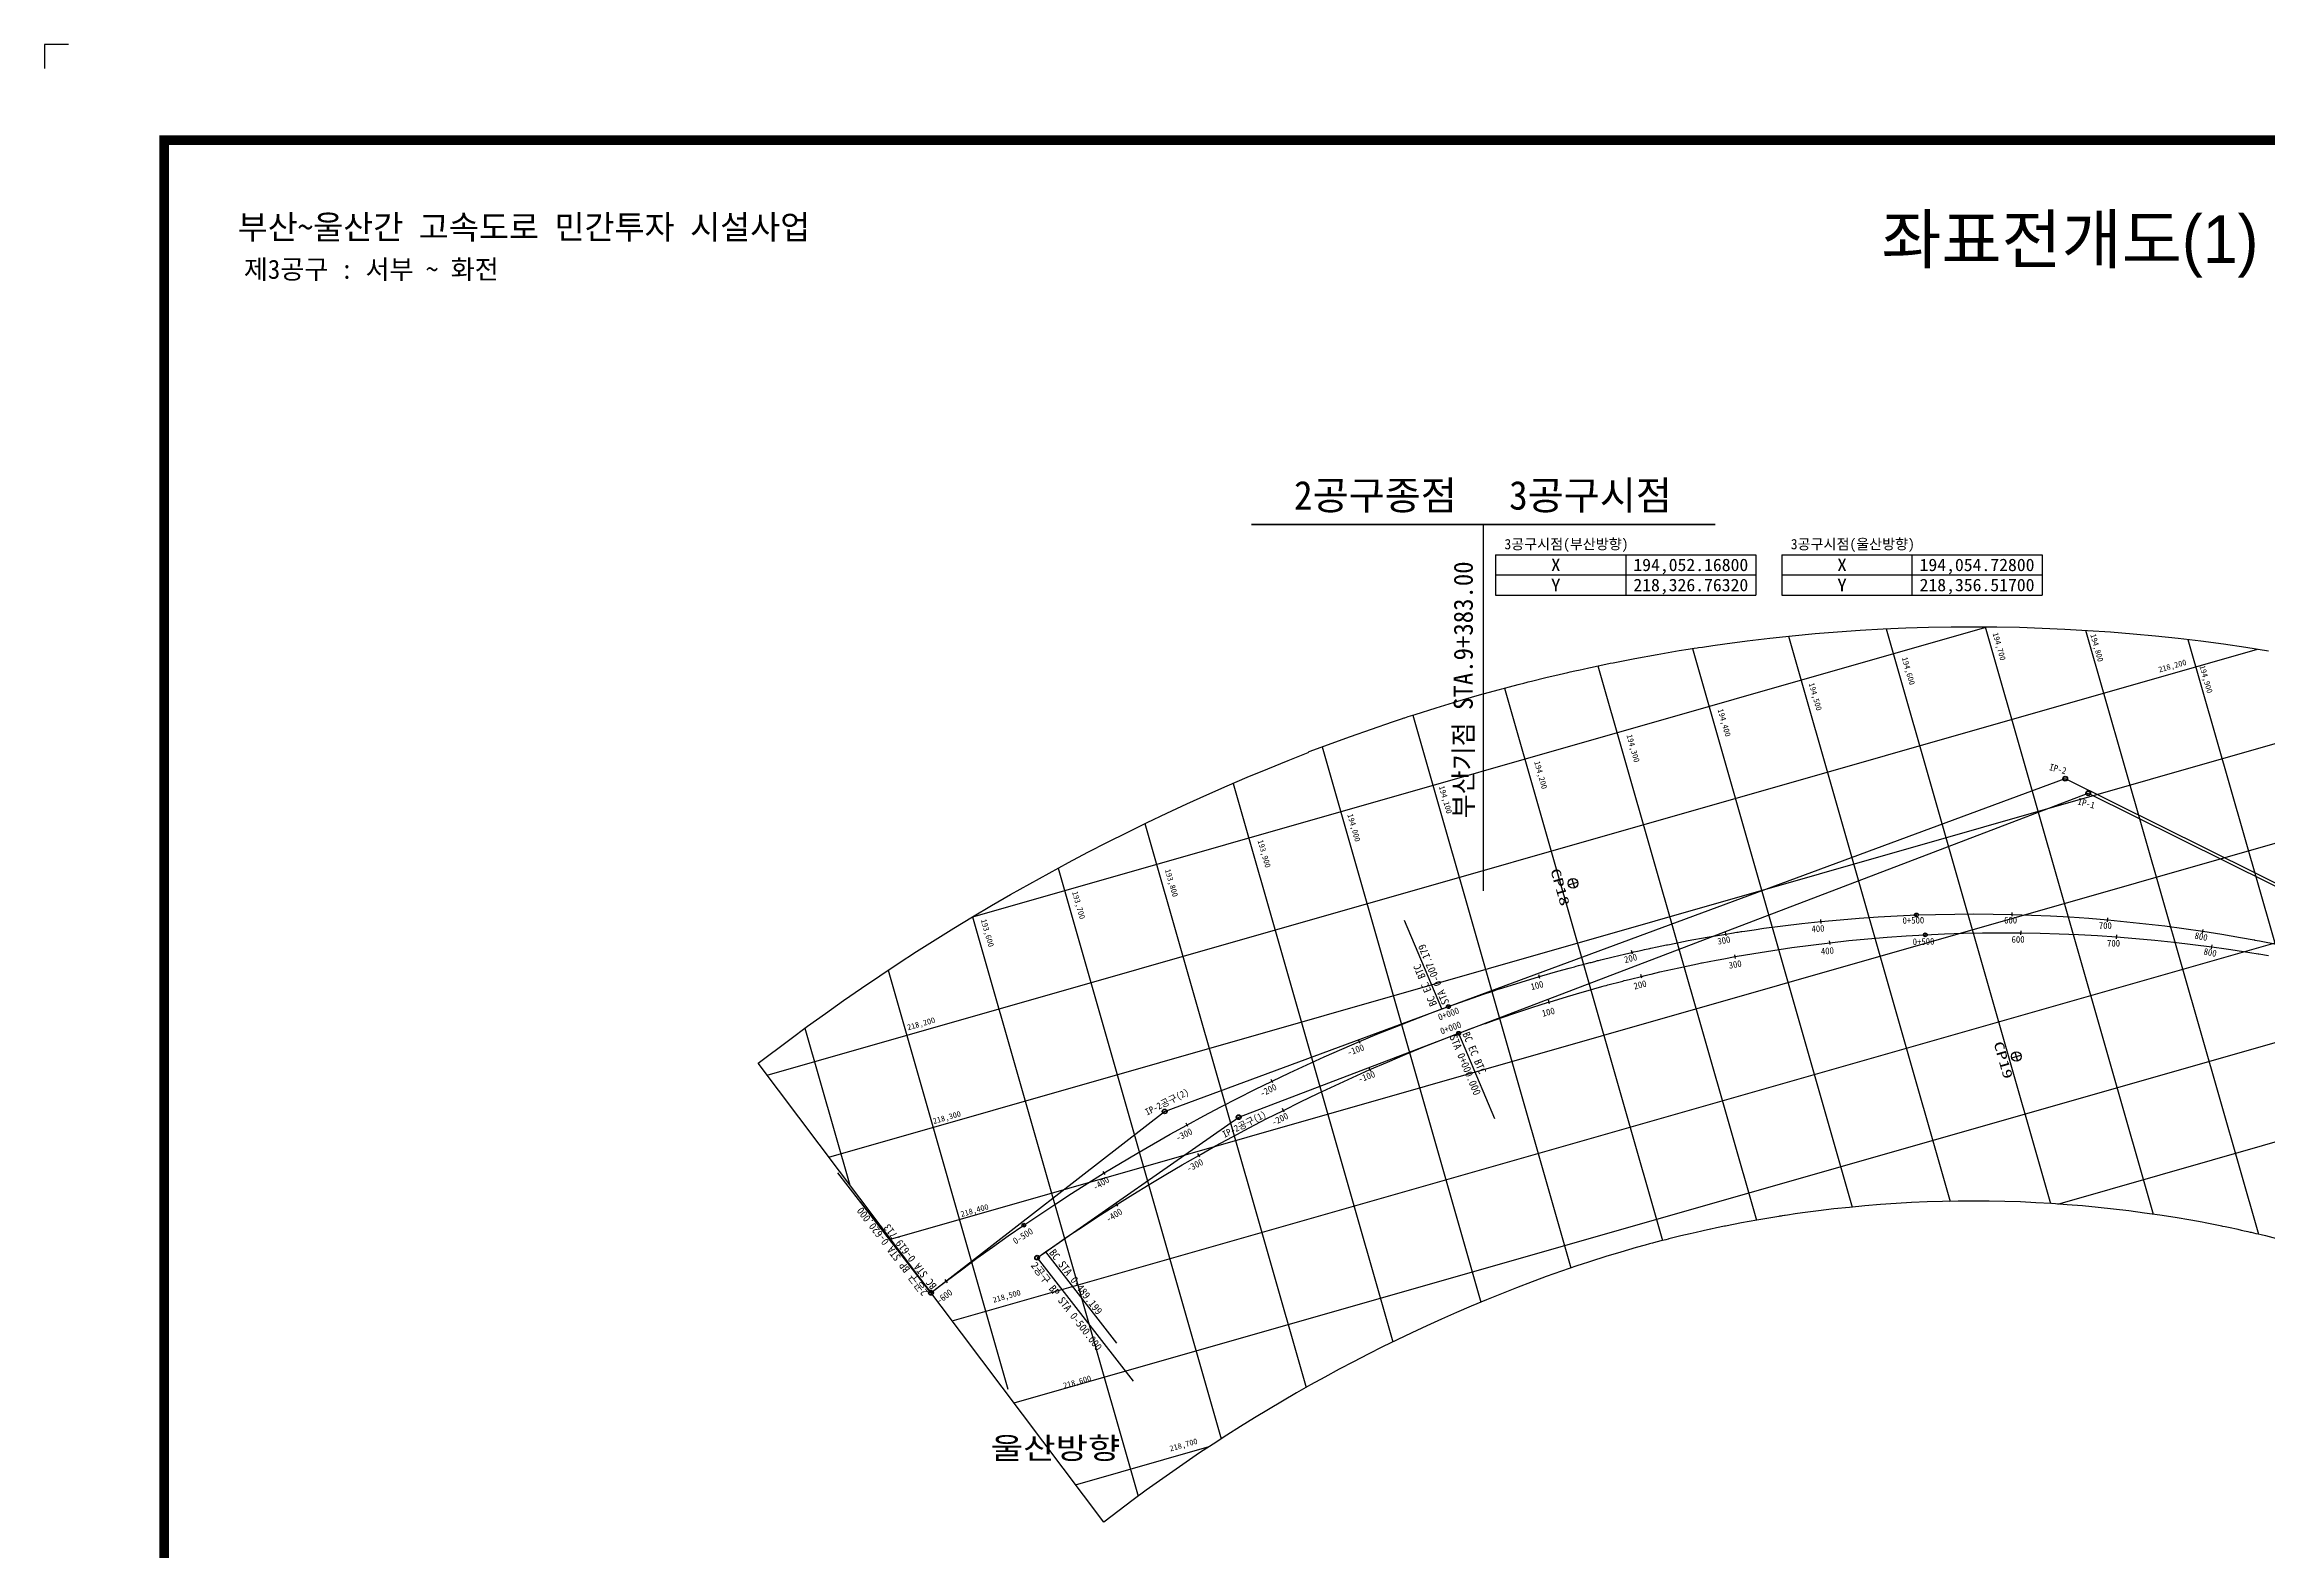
# Model space of a CAD drawing. Header units: feet. Extents: x 224529 to 228734, y 195072 to 198042.
# Drawn here: x 224529 to 226851, y 196469 to 198042 of the extents above; entities that cross this region are included whole.
import ezdxf
from ezdxf.enums import TextEntityAlignment as Align

# ---------------------------------------------------------------- set-up
doc = ezdxf.new("R2010")
doc.units = ezdxf.units.FT
doc.header["$LTSCALE"] = 10
doc.header["$MEASUREMENT"] = 0
for name, color, linetype in [('CA-ALGN-CNTL', 2, 'CONTINUOUS'), ('CA-ALGN-IPSM', 2, 'CONTINUOUS'), ('CA-ALGN-STSM', 2, 'CONTINUOUS'), ('CA-ALGN-SUBL', 1, 'CONTINUOUS'), ('CA-ALGN-SUBT', 2, 'CONTINUOUS'), ('CA-ALGN-TEXT', 3, 'CONTINUOUS'), ('CA-LEAL', 1, 'CONTINUOUS'), ('CA-LEAT', 3, 'CONTINUOUS'), ('CA-TABL-LIN1', 4, 'CONTINUOUS'), ('CA-TABL-LIN2', 1, 'CONTINUOUS'), ('CA-TABL-TEX2', 3, 'CONTINUOUS'), ('CV-GRID-LINE', 1, 'CONTINUOUS'), ('CV-GRID-TEXT', 4, 'CONTINUOUS'), ('CV-SURV-SYMB', 3, 'CONTINUOUS'), ('CV-SURV-TEXT', 3, 'CONTINUOUS'), ('CX-BORD', 3, 'CONTINUOUS'), ('CX-BORD-LIN1', 4, 'CONTINUOUS'), ('CX-BORD-LIN2', 3, 'CONTINUOUS'), ('CX-BORD-TEX2', 7, 'CONTINUOUS'), ('CX-BORD-TEX3', 6, 'CONTINUOUS'), ('CX-MISC', 2, 'CONTINUOUS'), ('CZ-DIMT', 3, 'CONTINUOUS'), ('CZ-LIN1', 7, 'CONTINUOUS'), ('CZ-TEX1', 6, 'CONTINUOUS')]:
    doc.layers.add(name, color=color, linetype=linetype)
doc.styles.add('GHD', font='DotumChe.ttf')
doc.styles.add('GHG1', font='DotumChe.ttf')
doc.styles.add('GHS', font='DotumChe.ttf')
doc.styles.add('HS', font='DotumChe.ttf')
doc.styles.add('RP2', font='DotumChe.ttf')
doc.styles.add('TB_TEXT', font='DotumChe.ttf')
doc.styles.add('TB_WBTXT', font='H2GTRE.TTF')
doc.styles.add('TB_WMTXT', font='DotumChe.ttf')

# ---------------------------------------------------------------- blocks, each defined once
blk = doc.blocks.new('CXBLKA1-KHCA')
at = {"layer": 'CX-BORD-LIN1', "const_width": 2}
blk.add_lwpolyline([(796, 0), (0, 0), (0, 554), (796, 554)], close=True, dxfattribs=at)
at = {"layer": 'CX-MISC'}
blk.add_lwpolyline([(-20, 574), (-25, 574), (-25, 569)], dxfattribs=at)
at = {"layer": 'CX-BORD-LIN1', "style": 'TB_TEXT'}
for tag, height, p in [('TR_RNUM4', 3, (285.11, 26.64)), ('TR_RDAT4', 3.5, (317.5, 27)), ('TR_DGN4', 3.5, (459.12, 27)), ('TR_CHK4', 3.5, (499.12, 27)), ('TR_APP4', 3.5, (539.12, 27)), ('TR_RNUM3', 3, (285.11, 20.64)), ('TR_RDAT3', 3.5, (317.5, 21)), ('TR_DGN3', 3.5, (459.12, 21)), ('TR_CHK3', 3.5, (499.12, 21)), ('TR_APP3', 3.5, (539.12, 21)), ('TR_RNUM2', 3, (285.11, 14.64)), ('TR_RDAT2', 3.5, (317.5, 15)), ('TR_DGN2', 3.5, (459.12, 15)), ('TR_CHK2', 3.5, (499.12, 15)), ('TR_APP2', 3.5, (539.12, 15)), ('TR_RNUM1', 3, (285.11, 8.64)), ('TR_RDAT1', 3.5, (317.5, 9)), ('TR_DGN1', 3.5, (459.12, 9)), ('TR_CHK1', 3.5, (499.12, 9)), ('TR_APP1', 3.5, (539.12, 9))]:
    blk.add_attdef(tag, text='', height=height, dxfattribs=at).set_placement(p, align=Align.MIDDLE_CENTER)
for tag, p in [('TR_RCON4', (342.3, 27)), ('TR_RCON3', (342.3, 21)), ('TR_RCON2', (342.3, 15)), ('TR_RCON1', (342.3, 9))]:
    blk.add_attdef(tag, text='', height=3.5, dxfattribs=at).set_placement(p, align=Align.MIDDLE_LEFT)
at = {"layer": 'CX-BORD-LIN2', "style": 'TB_TEXT'}
blk.add_attdef('TD_VERSION', text='', height=3, rotation=90, dxfattribs=at).set_placement((800.5, 48.01), align=Align.MIDDLE_CENTER)
at = {"layer": 'CX-BORD-TEX2', "style": 'TB_WMTXT'}
for tag, height, p in [('TB_CNAME', 5, (15.34, 531.83)), ('TB_CSCOP', 4, (16.63, 523.83))]:
    blk.add_attdef(tag, text='', height=height, dxfattribs=at).set_placement(p, align=Align.BOTTOM_LEFT)
at = {"layer": 'CX-BORD-TEX2', "style": 'TB_WBTXT'}
for tag, height, p in [('TB_MTITIL', 10, (398, 533.33)), ('TB_STITL', 7, (398, 518.33))]:
    blk.add_attdef(tag, text='', height=height, dxfattribs=at).set_placement(p, align=Align.MIDDLE_CENTER)
at = {"layer": 'CX-BORD-TEX3', "style": 'TB_TEXT'}
for tag, height, p in [('TD_DCOMP', 4.5, (217.5, 25)), ('TD_CSECT', 4.5, (611, 25)), ('TD_CDIST', 4.5, (656, 25)), ('TD_DNAME_TOP', 4.5, (755, 25)), ('TD_DNAME_MAIN', 4.5, (755, 19.01)), ('TD_CCOMP', 4.5, (217.5, 15)), ('TD_HSCAL', 4.5, (626.7, 15.24)), ('TD_VSCAL', 4.5, (655.78, 15.24)), ('TD_DNAME_BOT', 3, (755, 13.65)), ('TD_CNAME', 5, (65, 5.75)), ('TD_FIELD', 4.5, (182.5, 5.53)), ('TD_CSTEP', 4.5, (253.24, 5.53)), ('TD_DWGCODE', 4.5, (641, 5.39)), ('TD_DWGNO', 4.5, (755, 5.39))]:
    blk.add_attdef(tag, text='', height=height, dxfattribs=at).set_placement(p, align=Align.MIDDLE_CENTER)

msp = doc.modelspace()

# ---------------------------------------------------------------- linework, layer by layer
at = {"layer": 'CA-ALGN-CNTL'}
for points in [[(225471, 196749.9), (225471, 196749.9), (225486.9, 196761.9), (225503, 196773.8), (225519.3, 196785.5), (225535.6, 196797.1), (225552, 196808.4), (225568.6, 196819.7), (225585.3, 196830.7), (225602, 196841.6), (225618.9, 196852.3), (225635.9, 196862.9), (225653, 196873.2), (225670.2, 196883.4), (225687.5, 196893.5), (225704.9, 196903.3), (225722.4, 196913), (225740, 196922.5), (225757.7, 196931.9), (225775.5, 196941), (225793.3, 196950), (225811.3, 196958.8), (225829.4, 196967.4), (225847.5, 196975.8), (225865.7, 196984.1), (225884, 196992.2), (225902.4, 197000.1), (225920.8, 197007.8), (225939.4, 197015.3), (225958, 197022.6), (225976.7, 197029.8), (225988.7, 197034.2), (225988.7, 197034.2), (225988.7, 197034.2), (225995.4, 197036.7), (226014.2, 197043.5), (226033.2, 197050), (226040.7, 197052.5), (226043.1, 197053.3), (226043.6, 197053.4), (226046.4, 197054.4), (226052.2, 197056.2), (226071.2, 197062.2), (226090.4, 197068), (226109.6, 197073.6), (226121.5, 197076.9), (226127.1, 197078.4), (226128.9, 197078.9), (226131.3, 197079.5), (226135.6, 197080.7), (226143.4, 197082.7), (226144.3, 197082.9), (226148.2, 197083.9), (226151.1, 197084.7), (226152.1, 197084.9), (226154.5, 197085.5), (226167.6, 197088.7), (226179.3, 197091.5), (226187.1, 197093.3), (226189, 197093.8), (226193, 197094.6), (226197.8, 197095.7), (226200.3, 197096.3), (226205.6, 197097.4), (226206.6, 197097.6), (226213.5, 197099.1), (226223.3, 197101.1), (226224.2, 197101.3), (226226.2, 197101.7), (226245.8, 197105.6), (226265.5, 197109.2), (226285.2, 197112.5), (226293.1, 197113.8), (226294.6, 197114), (226296.4, 197114.3), (226297.9, 197114.5), (226300.8, 197115), (226301.8, 197115.1), (226305, 197115.6), (226314.5, 197117), (226324.8, 197118.5), (226344.6, 197121.1), (226364.5, 197123.5), (226384.4, 197125.6), (226404.3, 197127.4), (226424.2, 197129), (226444.2, 197130.4), (226464.1, 197131.5), (226484.1, 197132.4), (226504.1, 197133), (226524.1, 197133.4), (226544.1, 197133.5), (226564.1, 197133.4), (226584.1, 197133), (226604.1, 197132.3), (226624.1, 197131.5), (226644, 197130.3), (226664, 197128.9), (226683.9, 197127.3), (226703.8, 197125.4), (226723.7, 197123.3), (226743.6, 197120.9), (226763.4, 197118.3), (226783.2, 197115.4), (226802.9, 197112.3), (226822.6, 197108.9), (226836.7, 197106.4), (226837, 197106.3), (226837.5, 197106.2), (226837.5, 197106.2), (226842.3, 197105.3), (226861.9, 197101.5)], [(225565.9, 196774.4), (225574.7, 196780.6), (225582.3, 196785.8), (225598.8, 196797.1), (225615.4, 196808.2), (225632.2, 196819.2), (225649, 196830), (225666, 196840.6), (225683, 196851), (225700.2, 196861.3), (225717.4, 196871.4), (225734.8, 196881.3), (225752.3, 196891.1), (225769.8, 196900.7), (225787.5, 196910.1), (225805.2, 196919.3), (225823.1, 196928.3), (225841, 196937.2), (225859, 196945.9), (225877.1, 196954.4), (225895.3, 196962.7), (225913.5, 196970.9), (225931.9, 196978.8), (225950.3, 196986.6), (225968.8, 196994.2), (225987.4, 197001.6), (226006.1, 197008.8), (226006.1, 197008.8), (226006.1, 197008.8), (226006.1, 197008.8), (226009.3, 197010.1), (226010, 197010.3), (226018.2, 197013.4), (226024.8, 197015.8), (226032.3, 197018.6), (226034.2, 197019.2), (226043.6, 197022.6), (226043.6, 197022.6), (226062.5, 197029.1), (226081.5, 197035.4), (226092.4, 197039), (226097.7, 197040.6), (226098.6, 197040.9), (226100.5, 197041.5), (226119.7, 197047.3), (226135, 197051.8), (226138.9, 197052.9), (226155.7, 197057.6), (226158.1, 197058.3), (226160.1, 197058.8), (226162, 197059.3), (226176, 197063), (226177.5, 197063.4), (226178.9, 197063.8), (226180.9, 197064.2), (226185.7, 197065.5), (226196.9, 197068.2), (226200.8, 197069.2), (226205.1, 197070.2), (226207.1, 197070.7), (226216.3, 197072.9), (226235.9, 197077.2), (226255.4, 197081.4), (226259.8, 197082.3), (226260.3, 197082.4), (226275, 197085.3), (226277, 197085.6), (226282.9, 197086.7), (226294.7, 197088.9), (226314.4, 197092.3), (226334.2, 197095.4), (226354, 197098.3), (226373.8, 197101), (226393.6, 197103.4), (226393.6, 197103.4), (226413.5, 197105.6), (226433.4, 197107.5), (226453.4, 197109.1), (226473.3, 197110.5), (226493.3, 197111.7), (226513.3, 197112.6), (226533.2, 197113.3), (226553.2, 197113.7), (226573.2, 197113.9), (226593.2, 197113.8), (226613.2, 197113.4), (226633.2, 197112.8), (226653.2, 197112), (226673.2, 197110.9), (226693.1, 197109.6), (226713.1, 197108), (226733, 197106.2), (226752.9, 197104.1), (226772.7, 197101.7), (226792.6, 197099.2), (226807.4, 197097.1), (226807.4, 197097.1), (226812.4, 197096.3), (226832.1, 197093.3), (226841, 197091.8), (226841.3, 197091.7), (226841.8, 197091.7), (226841.8, 197091.7), (226851.9, 197089.9)], [(225455.1, 196737.7), (225455.3, 196737.9), (225471, 196749.9)]]:
    msp.add_lwpolyline(points, dxfattribs=at)
at = {"layer": 'CA-ALGN-IPSM', "linetype": 'Continuous'}
for centre, radius in [((226639.5, 197274.8), 2.5), ((226639.5, 197274.8), 2), ((226663.5, 197259.6), 2.5), ((226663.5, 197259.6), 2), ((225699.1, 196927.2), 2.5), ((225699.1, 196927.2), 2), ((225776.4, 196921.2), 2.5), ((225776.4, 196921.2), 2), ((225565.9, 196774.4), 2.5), ((225565.9, 196774.4), 2), ((225455.1, 196737.7), 2.5), ((225455.1, 196737.7), 2)]:
    msp.add_circle(centre, radius, dxfattribs=at)
at = {"layer": 'CA-ALGN-STSM', "linetype": 'Continuous'}
for p, q in [((226484.2, 197130.4), (226484, 197134.4)), ((226484.2, 197130.4), (226484, 197134.4)), ((226584, 197131), (226584.1, 197135)), ((226683.7, 197125.3), (226684.1, 197129.3)), ((226285.5, 197110.6), (226284.9, 197114.5)), ((226384.5, 197123.6), (226384.2, 197127.6)), ((226393.9, 197101.4), (226393.4, 197105.4)), ((226393.9, 197101.4), (226393.4, 197105.4)), ((226493.4, 197109.7), (226493.2, 197113.7)), ((226493.4, 197109.7), (226493.2, 197113.7)), ((226593.2, 197111.8), (226593.3, 197115.8)), ((226693, 197107.6), (226693.3, 197111.6)), ((226782.9, 197113.4), (226783.5, 197117.4)), ((226187.5, 197091.4), (226186.7, 197095.3)), ((226295.1, 197086.9), (226294.4, 197090.9)), ((226792.3, 197097.2), (226792.8, 197101.1)), ((226090.9, 197066.1), (226089.8, 197069.9)), ((226197.4, 197066.3), (226196.4, 197070.2)), ((225996.1, 197034.8), (225994.7, 197038.6)), ((225996.1, 197034.8), (225994.7, 197038.6)), ((226101.1, 197039.6), (226099.9, 197043.4)), ((225903.2, 196998.2), (225901.6, 197001.9)), ((226006.8, 197007), (226005.3, 197010.7)), ((226006.8, 197007), (226005.3, 197010.7)), ((225914.4, 196969), (225912.7, 196972.7)), ((225812.2, 196957), (225810.4, 196960.6)), ((225823.9, 196926.5), (225822.2, 196930.1)), ((225723.4, 196911.3), (225721.5, 196914.8)), ((225735.8, 196879.6), (225733.8, 196883.1)), ((225637, 196861.2), (225634.9, 196864.6)), ((225650.1, 196828.3), (225647.9, 196831.7)), ((225553.2, 196806.8), (225550.9, 196810.1)), ((225553.2, 196806.8), (225550.9, 196810.1)), ((225472.2, 196748.3), (225469.8, 196751.5))]:
    msp.add_line(p, q, dxfattribs=at)
for centre in [(226484.1, 197132.4), (226493.3, 197111.7), (225995.4, 197036.7), (226006.1, 197008.8), (225552, 196808.4)]:
    msp.add_circle(centre, 2, dxfattribs=at)
at = {"layer": 'CA-ALGN-SUBL', "linetype": 'Continuous'}
for p, q in [((225988.7, 197034.2), (225949.4, 197126.5)), ((226006.1, 197008.8), (226043.6, 196919.9)), ((225455.1, 196737.7), (225357.8, 196863.2)), ((225455.3, 196737.9), (225381.6, 196832.9)), ((225574.7, 196780.6), (225648.9, 196685.1)), ((225565.9, 196774.4), (225666.1, 196645.4))]:
    msp.add_line(p, q, dxfattribs=at)
at = {"layer": 'CA-ALGN-SUBL'}
for points in [[(225455.1, 196737.7), (225699.1, 196927.2), (226639.5, 197274.8), (227433.1, 196880.8)], [(225565.9, 196774.4), (225776.4, 196921.2), (226663.5, 197259.6), (227431.8, 196878.1)]]:
    msp.add_lwpolyline(points, dxfattribs=at)
at = {"layer": 'CA-LEAL', "const_width": 1.5}
for points in [[(225789.5, 197540.3), (226031.8, 197540.3)], [(226031.8, 197540.3), (226274.1, 197540.3)], [(226031.8, 197157.4), (226031.8, 197540.3)]]:
    msp.add_lwpolyline(points, dxfattribs=at)
at = {"layer": 'CA-TABL-LIN1', "linetype": 'Continuous'}
for p, q in [((226044.5, 197508.6), (226044.5, 197466.6)), ((226044.5, 197508.6), (226316.5, 197508.6)), ((226316.5, 197508.6), (226316.5, 197466.6)), ((226343.4, 197508.6), (226343.4, 197466.6)), ((226343.4, 197508.6), (226615.4, 197508.6)), ((226615.4, 197508.6), (226615.4, 197466.6)), ((226044.5, 197466.6), (226316.5, 197466.6)), ((226343.4, 197466.6), (226615.4, 197466.6))]:
    msp.add_line(p, q, dxfattribs=at)
at = {"layer": 'CA-TABL-LIN2', "linetype": 'Continuous'}
for p, q in [((226180.5, 197508.6), (226180.5, 197466.6)), ((226479.4, 197508.6), (226479.4, 197466.6)), ((226044.5, 197487.6), (226316.5, 197487.6)), ((226343.4, 197487.6), (226615.4, 197487.6))]:
    msp.add_line(p, q, dxfattribs=at)
at = {"layer": 'CV-GRID-LINE'}
for p, q in [((225498.7, 197130.5), (226557.8, 197433.4)), ((226452.4, 197431.3), (226624, 196831)), ((226555.8, 197433.4), (226731.2, 196819.8)), ((226660.8, 197429.9), (226841.2, 196798.9)), ((225283.9, 196965.1), (226840.1, 197410.1)), ((226250.2, 197410.7), (226417.1, 196827.3)), ((226350.5, 197423.7), (226519.4, 196833.2)), ((226767.6, 197420.2), (226954.4, 196766.8)), ((226151.4, 197392.6), (226317, 196813.6)), ((225348.3, 196879.5), (227047.4, 197365.4)), ((226054, 197369.4), (226219, 196792.4)), ((225958.1, 197341.1), (226123.2, 196763.7)), ((225412.8, 196793.9), (227217.3, 197310)), ((225863.6, 197307.9), (226029.4, 196728)), ((225770.5, 197269.9), (225937.3, 196686.5)), ((225477.2, 196708.3), (227364.1, 197248)), ((225678.5, 197227.8), (225846.9, 196639)), ((225542.1, 196622.9), (227499.7, 197182.7)), ((225587.8, 197181.3), (225758.2, 196585.3)), ((225498.3, 197130.4), (225671.4, 196525.2)), ((226631.6, 196830.5), (227632.6, 197116.7)), ((226631.6, 196830.5), (227529.6, 197087.3)), ((225410.3, 197074.6), (225535.4, 196637.1)), ((225323.5, 197014.2), (225370.5, 196850.1)), ((225606.1, 196537.2), (225745.6, 196577.1))]:
    msp.add_line(p, q, dxfattribs=at)
at = {"layer": 'CV-SURV-SYMB', "linetype": 'Continuous'}
for p, q in [((226120.7, 197164), (226130.3, 197166.8)), ((226120.7, 197164), (226130.3, 197166.8)), ((226124.2, 197170.2), (226126.9, 197160.6)), ((226124.2, 197170.2), (226126.9, 197160.6)), ((226587, 196989.5), (226589.8, 196979.8)), ((226587, 196989.5), (226589.8, 196979.8)), ((226583.6, 196983.3), (226593.2, 196986)), ((226583.6, 196983.3), (226593.2, 196986))]:
    msp.add_line(p, q, dxfattribs=at)
for centre in [(226125.5, 197165.4), (226125.5, 197165.4), (226588.4, 196984.6), (226588.4, 196984.6)]:
    msp.add_circle(centre, 5, dxfattribs=at)
at = {"layer": 'CZ-LIN1'}
msp.add_lwpolyline([(226865.6, 196792.9), (226849, 196797.1), (226848.5, 196797.2), (226844.2, 196798.2), (226841.1, 196799), (226838.7, 196799.5), (226836.4, 196800.1), (226833.9, 196800.6), (226832.9, 196800.9), (226830.5, 196801.4), (226826.4, 196802.3), (226823.7, 196802.9), (226820, 196803.7), (226818.4, 196804.1), (226811.7, 196805.5), (226806.4, 196806.6), (226804.2, 196807.1), (226803, 196807.3), (226785.6, 196810.7), (226782.3, 196811.4), (226770.6, 196813.5), (226754.3, 196816.3), (226738.2, 196818.8), (226722.1, 196821.1), (226706, 196823.3), (226689.9, 196825.2), (226673.7, 196826.9), (226657.6, 196828.5), (226641.4, 196829.8), (226625.2, 196830.9), (226608.9, 196831.8), (226592.7, 196832.6), (226576.5, 196833.1), (226560.2, 196833.4), (226544, 196833.5), (226527.7, 196833.4), (226511.5, 196833.1), (226495.2, 196832.6), (226479, 196831.9), (226462.8, 196831), (226446.5, 196829.9), (226430.4, 196828.6), (226414.2, 196827), (226398, 196825.3), (226381.9, 196823.4), (226365.3, 196821.2), (226357.4, 196820.1), (226349.4, 196818.9), (226347, 196818.6), (226346.4, 196818.5), (226343.8, 196818.1), (226342.7, 196817.9), (226341.2, 196817.7), (226340.3, 196817.5), (226334.2, 196816.5), (226317.6, 196813.7), (226301.6, 196810.8), (226284.9, 196807.5), (226284, 196807.4), (226283.7, 196807.3), (226275.2, 196805.5), (226269.5, 196804.3), (226269.2, 196804.2), (226264.5, 196803.2), (226262.7, 196802.8), (226258.6, 196801.9), (226255.4, 196801.2), (226254.2, 196800.9), (226247.8, 196799.4), (226238.2, 196797.1), (226226.9, 196794.4), (226225.4, 196794), (226224.8, 196793.8), (226222.4, 196793.2), (226219, 196792.4), (226218.7, 196792.3), (226211.9, 196790.5), (226208.5, 196789.6), (226206.6, 196789.1), (226205.4, 196788.8), (226200.9, 196787.6), (226191.3, 196784.9), (226175.3, 196780.3), (226159.8, 196775.6), (226143.6, 196770.5), (226139.5, 196769.2), (226137.2, 196768.4), (226137, 196768.3), (226135.2, 196767.8), (226129.4, 196765.8), (226113.5, 196760.3), (226097.6, 196754.7), (226092.8, 196752.9), (226082.7, 196749.1), (226066.6, 196743), (226050.8, 196736.7), (226035, 196730.3), (226019.3, 196723.8), (226003.7, 196717.1), (225988.2, 196710.2), (225972.7, 196703.2), (225957.3, 196696), (225941.9, 196688.7), (225926.7, 196681.2), (225911.5, 196673.6), (225896.4, 196665.8), (225881.3, 196657.9), (225866.4, 196649.8), (225851.5, 196641.6), (225836.7, 196633.2), (225822, 196624.7), (225807.4, 196616), (225792.8, 196607.2), (225778.4, 196598.2), (225764, 196589.1), (225749.8, 196579.8), (225735.6, 196570.5), (225721.5, 196560.9), (225707.6, 196551.2), (225693.7, 196541.4), (225679.9, 196531.5), (225666.2, 196521.4), (225635.5, 196498.2), (225274.5, 196977.5), (225307.7, 197002.5), (225326.2, 197016.1), (225344.8, 197029.6), (225363.6, 197042.9), (225382.5, 197056), (225401.6, 197068.9), (225420.7, 197081.6), (225440, 197094.1), (225459.4, 197106.4), (225479, 197118.5), (225498.6, 197130.5), (225518.4, 197142.2), (225538.3, 197153.8), (225558.3, 197165.1), (225578.5, 197176.2), (225598.7, 197187.2), (225619, 197197.9), (225639.5, 197208.4), (225660, 197218.7), (225680.7, 197228.9), (225701.4, 197238.8), (225722.3, 197248.5), (225743.2, 197258), (225764.3, 197267.3), (225785.4, 197276.3), (225806.7, 197285.2), (225828, 197293.8), (225848.8, 197302), (225850.1, 197303), (225893.2, 197318.8), (225915, 197326.6), (225937, 197334.1), (225946.3, 197337.2), (225949.2, 197338.2), (225950, 197338.4), (225953.4, 197339.6), (225960.7, 197341.9), (225982.7, 197348.9), (226005.4, 197355.7), (226027.9, 197362.2), (226042.1, 197366.2), (226048.9, 197368), (226051.2, 197368.6), (226054.1, 197369.4), (226059.3, 197370.8), (226068.1, 197373.1), (226069.7, 197373.5), (226074.1, 197374.6), (226077.5, 197375.5), (226078.8, 197375.8), (226082.1, 197376.6), (226097.1, 197380.3), (226110.9, 197383.6), (226120, 197385.7), (226122.7, 197386.3), (226127.3, 197387.4), (226132.9, 197388.6), (226136.1, 197389.3), (226142.1, 197390.6), (226143.8, 197391), (226151.7, 197392.7), (226162.8, 197395), (226164.4, 197395.3), (226167.6, 197395.9), (226190, 197400.3), (226213.4, 197404.6), (226236.3, 197408.5), (226245.9, 197410.1), (226248, 197410.4), (226250, 197410.7), (226251.9, 197411), (226255.2, 197411.5), (226256.6, 197411.7), (226260.6, 197412.3), (226271.6, 197414), (226284.2, 197415.7), (226307.3, 197418.8), (226330.9, 197421.6), (226354.5, 197424.1), (226378.2, 197426.3), (226401.8, 197428.2), (226425.5, 197429.8), (226449.3, 197431.2), (226473, 197432.2), (226496.7, 197432.9), (226520.5, 197433.4), (226544.2, 197433.5), (226568, 197433.3), (226591.7, 197432.9), (226615.4, 197432.1), (226639.2, 197431.1), (226662.9, 197429.7), (226686.6, 197428.1), (226710.3, 197426.2), (226733.9, 197423.9), (226757.5, 197421.4), (226781.1, 197418.6), (226804.6, 197415.5), (226828.1, 197412), (226851.6, 197408.3)], dxfattribs=at)

# ---------------------------------------------------------------- block references
at = {"layer": 'CX-BORD'}
ref = msp.add_blockref('CXBLKA1-KHCA', (224654.4, 195171.7), dxfattribs=dict(at, xscale=5, yscale=4.999999999996866))
ref.add_attrib('TB_MTITIL', '좌표전개도(1)', dxfattribs={"layer": 'CX-BORD-TEX2', "height": 50, "style": 'TB_WBTXT', "oblique": 360}).set_placement((226644.4, 197838.3), align=Align.MIDDLE_CENTER)
ref.add_attrib('TB_CNAME', '부산~울산간 고속도로 민간투자 시설사업', dxfattribs={"layer": 'CX-BORD-TEX2', "height": 25, "style": 'TB_WMTXT', "oblique": 360}).set_placement((224731.1, 197830.9), align=Align.BOTTOM_LEFT)
ref.add_attrib('TB_CSCOP', '제3공구 : 서부 ~ 화전', dxfattribs={"layer": 'CX-BORD-TEX2', "height": 20, "style": 'TB_WMTXT', "oblique": 360}).set_placement((224737.6, 197790.9), align=Align.BOTTOM_LEFT)

# ---------------------------------------------------------------- texts
at = {"layer": 'CA-ALGN-SUBT', "style": 'GHS'}
for s, rotation, p in [('BC EC BTC', 112.5843, (225983.8, 197039)), (' STA 0-007.179', 112.5843, (225998.5, 197036)), (' STA 0+000.000', 292.7259, (225994.4, 197010)), ('BC EC BTC', 292.7259, (226009.8, 197008.3)), ('2공구 BP STA 0-620.000', 127.684, (225452.4, 196738.5)), ('BC STA 0-619.713', 127.684, (225461.7, 196745.1)), ('BC STA 0-489.199', 307.684, (225578, 196779.5)), ('2공구 BP STA 0-500.000', 307.684, (225559, 196766))]:
    msp.add_text(s, height=8, rotation=rotation, dxfattribs=at).set_placement(p)
at = {"layer": 'CA-ALGN-TEXT', "style": 'GHS'}
for s, rotation, p in [('IP-2', 345.1959, (226622.2, 197283.9)), ('IP-1', 345.1959, (226651.9, 197248)), ('0+500', 1.3455, (226469.7, 197123.1)), ('600', 0.6876, (226575.7, 197123.4)), ('300', 9.6793, (226276.9, 197101.3)), ('400', 4.1777, (226374.8, 197114.2)), ('0+500', 1.3455, (226480.3, 197100.9)), ('600', 0.6876, (226583.5, 197103.3)), ('700', 0.6876, (226674.6, 197117.8)), ('700', 0.6876, (226683.2, 197099.3)), ('800', 348.7393, (226774.1, 197107.8)), ('200', 14.2239, (226179.9, 197082.1)), ('300', 9.6793, (226288.7, 197076.2)), ('400', 4.1777, (226384.6, 197090.9)), ('800', 348.7393, (226783.5, 197091.2)), ('100', 14.2239, (226082.2, 197053.8)), ('200', 14.2239, (226189.8, 197054.4)), ('0+000', 20.126, (225986.1, 197022)), ('100', 14.2239, (226094, 197026)), ('0+000', 20.126, (225988.3, 197007.4)), ('-100', 20.126, (225891.2, 196985.1)), ('-100', 20.126, (225902.6, 196957.2)), ('IP-2공구(2)', 26.6209, (225680.8, 196922.9)), ('-200', 26.6209, (225800.7, 196942.3)), ('IP-2공구(1)', 26.6209, (225761.5, 196899.5)), ('-200', 26.6209, (225812.9, 196912.1)), ('-300', 26.6209, (225712.8, 196895.9)), ('-300', 26.6209, (225724.1, 196863.8)), ('-400', 32.3847, (225626.8, 196844.3)), ('-400', 32.3847, (225640.5, 196811)), ('0-500', 32.3847, (225543.4, 196788.1)), ('-600', 36.7803, (225463.9, 196725.8))]:
    msp.add_text(s, height=7, rotation=rotation, dxfattribs=at).set_placement(p)
at = {"layer": 'CA-LEAT', "style": 'GHD'}
for s, p in [('2공구종점', (225834.2, 197555.8)), ('3공구시점', (226058.8, 197555.8))]:
    msp.add_text(s, height=30, dxfattribs=at).set_placement(p)
at = {"layer": 'CA-TABL-TEX2', "style": 'GHS'}
for s, p in [('3공구시점(부산방향)', (226054, 197514.4)), ('3공구시점(울산방향)', (226353, 197514.4))]:
    msp.add_text(s, height=10.8, dxfattribs=at).set_placement(p)
at = {"layer": 'CA-TABL-TEX2', "style": 'RP2'}
for s, width, p, p2 in [('X', 1.128305, (226102.5, 197491.6), (226112.5, 197491.6)), ('194,052.16800', 1.041513, (226188.5, 197491.6), (226308.5, 197491.6)), ('X', 1.128305, (226401.4, 197491.6), (226411.4, 197491.6)), ('194,054.72800', 1.041513, (226487.4, 197491.6), (226607.4, 197491.6)), ('Y', 1.128305, (226102.5, 197470.6), (226112.5, 197470.6)), ('218,326.76320', 1.041513, (226188.5, 197470.6), (226308.5, 197470.6)), ('Y', 1.128305, (226401.4, 197470.6), (226411.4, 197470.6)), ('218,356.51700', 1.041513, (226487.4, 197470.6), (226607.4, 197470.6))]:
    msp.add_text(s, height=13, dxfattribs=dict(at, width=width)).set_placement(p, p2, align=Align.FIT)
at = {"layer": 'CV-GRID-TEXT', "style": 'HS'}
for s, rotation, p in [('194,700', 285.9599, (226563.6, 197426.5)), ('194,800', 285.9599, (226665.6, 197425.1)), ('194,600', 285.9599, (226468.8, 197400.9)), ('218,200', 15.9599, (226737.8, 197385.6)), ('194,900', 285.9599, (226779.6, 197392.3)), ('194,500', 285.9599, (226371.6, 197374.1)), ('194,400', 285.9599, (226276.5, 197346.9)), ('194,300', 285.9599, (226181.3, 197320.1)), ('194,200', 285.9599, (226084.9, 197292.2)), ('194,100', 285.9599, (225985.4, 197266.5)), ('194,000', 285.9599, (225889.8, 197237.2)), ('193,900', 285.9599, (225796.1, 197210)), ('193,800', 285.9599, (225699.3, 197179.5)), ('193,700', 285.9599, (225602.4, 197156.3)), ('193,600', 285.9599, (225507.1, 197127.2)), ('218,200', 15.9599, (225431.2, 197011.9)), ('218,300', 15.9599, (225458.1, 196914)), ('218,400', 15.9599, (225487, 196816.9)), ('218,500', 15.9599, (225520.5, 196727.3)), ('218,600', 15.9599, (225594.1, 196637.8)), ('218,700', 15.9599, (225705.2, 196572))]:
    msp.add_text(s, height=6, rotation=rotation, dxfattribs=at).set_placement(p)
at = {"layer": 'CV-SURV-TEXT', "style": 'RP2', "width": 1.466797}
for s, p, p2 in [('CP18', (226101.8, 197179.4), (226112.8, 197140.9)), ('CP18', (226101.8, 197179.4), (226112.8, 197140.9)), ('CP19', (226564.6, 196998.7), (226575.6, 196960.2)), ('CP19', (226564.6, 196998.7), (226575.6, 196960.2))]:
    msp.add_text(s, height=10, rotation=285.9599, dxfattribs=at).set_placement(p, p2, align=Align.FIT)
at = {"layer": 'CZ-DIMT', "linetype": 'Continuous', "style": 'GHS'}
msp.add_text('부산기점 STA.9+383.00', height=20, rotation=90, dxfattribs=at).set_placement((226020.9, 197233.3))
at = {"layer": 'CZ-TEX1', "style": 'GHG1', "width": 1.2}
msp.add_text('울산방향', height=22.5, rotation=0, dxfattribs=at).set_placement((225517.4, 196564.3))

doc.saveas('drawing.dxf')
